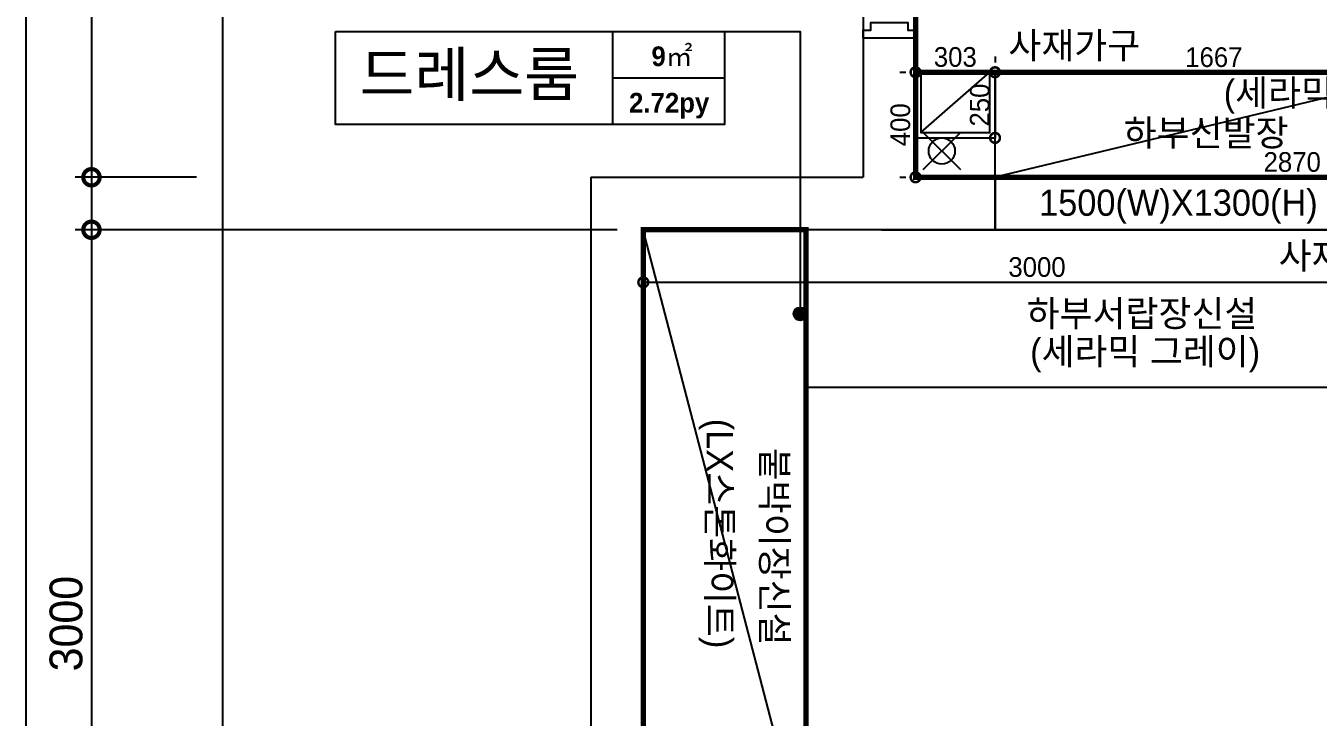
# Model space of a CAD drawing. Header units: inches. Extents: x -55157 to -7160, y -122257 to -52101.
# Drawn here: x -54657 to -49734, y -91608 to -88975 of the extents above; entities that cross this region are included whole.
import ezdxf
from ezdxf.enums import TextEntityAlignment as Align

# ---------------------------------------------------------------- set-up
doc = ezdxf.new("R2010")
doc.units = ezdxf.units.IN
doc.header["$LTSCALE"] = 50
doc.header["$MEASUREMENT"] = 0
doc.linetypes.add('HID', pattern=[2.5, 1.5, -1])
for name, color, linetype in [('0-ELC TEXT', 7, 'Continuous'), ('03-TEXT', 3, 'Continuous'), ('06-FUR', 6, 'Continuous'), ('07-DIM WAL', 5, 'Continuous'), ('3.기호.계단선', 30, 'Continuous'), ('FORM(YOURNAME)-1', 1, 'Continuous'), ('FORM(YOURNAME)-11', 1, 'Continuous'), ('도면층2', 2, 'Continuous'), ('도면층4', 4, 'Continuous')]:
    doc.layers.add(name, color=color, linetype=linetype)
doc.styles.add('YOURNAME', font='HY울릉도M.TTF')
doc.styles.add('넥슨고딕', font='NEXONLv1GothicBold.ttf')
doc.styles.add('스타일1', font='HY울릉도M.TTF')
doc.styles.add('코레일둥고', font='Korail_Round_Gothic_Medium.ttf')
doc.dimstyles.new('30', dxfattribs={"dimscale": 30, "dimtxt": 2.5, "dimasz": 2.5, "dimexe": 1.25, "dimexo": 2, "dimtad": 1, "dimdec": 0, "dimtxsty": '스타일1', "dimblk": 'DOTSMALL', "dimcen": 2.5, "dimclrd": 1, "dimclre": 1, "dimclrt": 2, "dimadec": 0, "dimazin": 0, "dimtfac": 1, "dimtix": 1, "dimtmove": 0, "dimatfit": 3, "dimldrblk": 'DOTSMALL', "dimfxl": 1.25, "dimarcsym": 0})
doc.dimstyles.new('50', dxfattribs={"dimscale": 50, "dimtxt": 2.5, "dimasz": 2.5, "dimexe": 1.25, "dimexo": 2, "dimtad": 1, "dimtxsty": '스타일1', "dimblk": 'DOTSMALL', "dimcen": 2.5, "dimclrd": 1, "dimclre": 1, "dimclrt": 2, "dimadec": 0, "dimazin": 0, "dimtfac": 1, "dimtix": 1, "dimtmove": 0, "dimatfit": 3, "dimldrblk": 'DOTSMALL', "dimfxl": 1.25, "dimarcsym": 0})

# ---------------------------------------------------------------- blocks, each defined once
blk = doc.blocks.new('FORM-ELEVATION')
at = {"layer": 'Defpoints', "color": 158}
for points in [[(-10309, -21692), (71691, -21692), (71691, 35708), (-10309, 35708)], [(-8309, 33708), (61071, 33708), (61071, -19692), (-8309, -19692)]]:
    blk.add_lwpolyline(points, close=True, dxfattribs=at)
at = {"layer": 'FORM(YOURNAME)-11', "color": 250}
blk.add_lwpolyline([(-11309, -22692), (72691, -22692), (72691, 36708), (-11309, 36708)], close=True, dxfattribs=at)
at = {"layer": 'FORM(YOURNAME)-11', "color": 3, "style": 'YOURNAME'}
for tag, height, p in [('1', 450, (71041, -1219)), ('2', 450, (71041, -1863)), ('3', 450, (71041, -3150)), ('4', 450, (71041, -5081)), ('5', 515, (71041, -7398)), ('6', 515, (71041, -9650)), ('7', 515, (71041, -11903)), ('8', 515, (71041, -14155)), ('9', 515, (71041, -16408)), ('10', 515, (66791, -18596)), ('11', 515, (71041, -18660)), ('12', 515, (66791, -20848)), ('13', 515, (71041, -20848))]:
    blk.add_attdef(tag, text='', height=height, dxfattribs=at).set_placement(p, align=Align.MIDDLE_RIGHT)
blk = doc.blocks.new('vudauseh')
for p, q in [((-51238.4, -55274.5), (-51097, -55416)), ((-51238.4, -55416), (-51097, -55274.5))]:
    blk.add_line(p, q)
blk.add_circle((-51167.7, -55345.2), 50)
at = {"layer": '도면층2'}
for p, q in [((-51267.7, -54915.2), (-51467.7, -54915.2)), ((-51467.7, -54915.2), (-51467.7, -55445.2)), ((-51267.7, -54915.2), (-51267.7, -55445.2)), ((-52505, -55445.2), (-51467.7, -55445.2)), ((-52505, -55445.2), (-52505, -58645.2)), ((-51267.7, -55445.2), (-50965, -55445.2)), ((-50965, -55645.2), (-50965, -55445.2)), ((-50965, -55645.2), (-52305, -55645.2)), ((-52305, -55645.2), (-52305, -58645.2)), ((-51397.7, -55645.2), (-50965, -55645.2))]:
    blk.add_line(p, q, dxfattribs=at)
at = {"layer": '도면층4'}
for p, q in [((-51467.7, -53815.2), (-51467.7, -54915.2)), ((-51267.7, -54915.2), (-51267.7, -53815.2)), ((-49505, -55445.2), (-50965, -55445.2)), ((-50965, -55445.2), (-50965, -55645.2)), ((-50965, -55645.2), (-49505, -55645.2))]:
    blk.add_line(p, q, dxfattribs=at)
blk.add_lwpolyline([(-51467.7, -54915.2), (-51467.7, -54885.2), (-51437.7, -54885.2), (-51437.7, -54855.2), (-51297.7, -54855.2), (-51297.7, -54885.2), (-51267.7, -54885.2), (-51267.7, -54915.2), (-51467.7, -54915.2)], dxfattribs=at)
at = {"layer": '0-ELC TEXT', "style": '코레일둥고'}
blk.add_text('1500(W)X1300(H)', height=100, dxfattribs=at).set_placement((-50797, -55592))
blk = doc.blocks.new('_DOTSMALL')
at = {"color": 0, "linetype": 'ByBlock', "const_width": 0.5}
blk.add_lwpolyline([(-0.0625, 0, 1), (0.0625, 0, 1)], format="xyb", close=True, dxfattribs=at)
blk = doc.blocks.new('*D186')
at = {"layer": '07-DIM WAL', "color": 1, "lineweight": -2, "transparency": 16777216}
for p, q in [((-52305, -89811.4), (-52305, -89988.9)), ((-49305, -89811.4), (-49305, -89988.9)), ((-52305, -89951.4), (-49305, -89951.4))]:
    blk.add_line(p, q, dxfattribs=at)
at = {"layer": 'Defpoints', "color": 0, "transparency": 16777216}
for p in [(-52305, -89751.4), (-49305, -89751.4), (-49305, -89951.4)]:
    blk.add_point(p, dxfattribs=at)
at = {"layer": '07-DIM WAL', "color": 1, "lineweight": -2, "transparency": 16777216, "xscale": 75, "yscale": 75, "zscale": 75, "rotation": 180}
blk.add_blockref('_DOTSMALL', (-52305, -89951.4), dxfattribs=at)
at = {"layer": '07-DIM WAL', "color": 1, "lineweight": -2, "transparency": 16777216, "xscale": 75, "yscale": 75, "zscale": 75}
blk.add_blockref('_DOTSMALL', (-49305, -89951.4), dxfattribs=at)
at = {"layer": '07-DIM WAL', "color": 2, "transparency": 16777216, "insert": (-50805, -89893.7), "char_height": 75, "attachment_point": 5, "style": '스타일1'}
blk.add_mtext('3000', dxfattribs=at)
blk = doc.blocks.new('*D187')
at = {"layer": '07-DIM WAL', "color": 1, "lineweight": -2, "transparency": 16777216}
for p, q in [((-52405, -89751.4), (-54470, -89751.4)), ((-54407.5, -89751.4), (-54407.5, -92751.4)), ((-52405, -92751.4), (-54470, -92751.4))]:
    blk.add_line(p, q, dxfattribs=at)
at = {"layer": 'Defpoints', "color": 0, "transparency": 16777216}
for p in [(-52305, -89751.4), (-54407.5, -92751.4), (-52305, -92751.4)]:
    blk.add_point(p, dxfattribs=at)
at = {"layer": '07-DIM WAL', "color": 1, "lineweight": -2, "transparency": 16777216, "xscale": 125, "yscale": 125, "zscale": 125}
for p, rotation in [((-54407.5, -89751.4), 90), ((-54407.5, -92751.4), 270)]:
    blk.add_blockref('_DOTSMALL', p, dxfattribs=dict(at, rotation=rotation))
at = {"layer": '07-DIM WAL', "color": 2, "transparency": 16777216, "insert": (-54503.7, -91251.4), "char_height": 125, "attachment_point": 5, "rotation": 90, "style": '스타일1'}
blk.add_mtext('3000', dxfattribs=at)
blk = doc.blocks.new('*D188')
at = {"layer": '07-DIM WAL', "color": 1, "lineweight": -2, "transparency": 16777216}
for p, q in [((-54007.5, -87921.4), (-54470, -87921.4)), ((-54407.5, -87921.4), (-54407.5, -89551.4)), ((-54007.5, -89551.4), (-54470, -89551.4))]:
    blk.add_line(p, q, dxfattribs=at)
at = {"layer": 'Defpoints', "color": 0, "transparency": 16777216}
for p in [(-53907.5, -87921.4), (-54407.5, -89551.4), (-53907.5, -89551.4)]:
    blk.add_point(p, dxfattribs=at)
at = {"layer": '07-DIM WAL', "color": 1, "lineweight": -2, "transparency": 16777216, "xscale": 125, "yscale": 125, "zscale": 125}
for p, rotation in [((-54407.5, -87921.4), 90), ((-54407.5, -89551.4), 270)]:
    blk.add_blockref('_DOTSMALL', p, dxfattribs=dict(at, rotation=rotation))
at = {"layer": '07-DIM WAL', "color": 2, "transparency": 16777216, "insert": (-54503.8, -88736.4), "char_height": 125, "attachment_point": 5, "rotation": 90, "style": '스타일1'}
blk.add_mtext('1630', dxfattribs=at)
blk = doc.blocks.new('*D239')
at = {"layer": '07-DIM WAL', "color": 1, "lineweight": -2, "transparency": 16777216}
for p, q in [((-51327.7, -89151.4), (-51305.2, -89151.4)), ((-51267.7, -89551.4), (-51267.7, -89151.4)), ((-51327.7, -89551.4), (-51305.2, -89551.4))]:
    blk.add_line(p, q, dxfattribs=at)
at = {"layer": 'Defpoints', "color": 0, "transparency": 16777216}
for p in [(-51267.7, -89151.4), (-51267.7, -89151.4), (-51267.7, -89551.4)]:
    blk.add_point(p, dxfattribs=at)
at = {"layer": '07-DIM WAL', "color": 1, "lineweight": -2, "transparency": 16777216, "xscale": 75, "yscale": 75, "zscale": 75}
for p, rotation in [((-51267.7, -89151.4), 90), ((-51267.7, -89551.4), 270)]:
    blk.add_blockref('_DOTSMALL', p, dxfattribs=dict(at, rotation=rotation))
at = {"layer": '07-DIM WAL', "color": 2, "transparency": 16777216, "insert": (-51325.4, -89351.4), "char_height": 75, "attachment_point": 5, "rotation": 90, "style": '스타일1'}
blk.add_mtext('400', dxfattribs=at)
blk = doc.blocks.new('*D240')
at = {"layer": '07-DIM WAL', "color": 1, "lineweight": -2, "transparency": 16777216}
for p, q in [((-51267.7, -89491.4), (-51267.7, -89513.9)), ((-48397.7, -89491.4), (-48397.7, -89513.9)), ((-51267.7, -89551.4), (-48397.7, -89551.4))]:
    blk.add_line(p, q, dxfattribs=at)
at = {"layer": 'Defpoints', "color": 0, "transparency": 16777216}
for p in [(-51267.7, -89551.4), (-48397.7, -89551.4), (-48397.7, -89551.4)]:
    blk.add_point(p, dxfattribs=at)
at = {"layer": '07-DIM WAL', "color": 1, "lineweight": -2, "transparency": 16777216, "xscale": 75, "yscale": 75, "zscale": 75, "rotation": 180}
blk.add_blockref('_DOTSMALL', (-51267.7, -89551.4), dxfattribs=at)
at = {"layer": '07-DIM WAL', "color": 1, "lineweight": -2, "transparency": 16777216, "xscale": 75, "yscale": 75, "zscale": 75}
blk.add_blockref('_DOTSMALL', (-48397.7, -89551.4), dxfattribs=at)
at = {"layer": '07-DIM WAL', "color": 2, "transparency": 16777216, "insert": (-49832.7, -89493.7), "char_height": 75, "attachment_point": 5, "style": '스타일1'}
blk.add_mtext('2870', dxfattribs=at)
blk = doc.blocks.new('*D242')
at = {"layer": '07-DIM WAL', "color": 1, "lineweight": -2, "transparency": 16777216}
for p, q in [((-51025, -89151.4), (-51002.5, -89151.4)), ((-50965, -89151.4), (-50965, -89401.4)), ((-51025, -89401.4), (-51002.5, -89401.4))]:
    blk.add_line(p, q, dxfattribs=at)
at = {"layer": 'Defpoints', "color": 0, "transparency": 16777216}
for p in [(-50965, -89151.4), (-50965, -89401.4), (-50965, -89401.4)]:
    blk.add_point(p, dxfattribs=at)
at = {"layer": '07-DIM WAL', "color": 1, "lineweight": -2, "transparency": 16777216, "xscale": 75, "yscale": 75, "zscale": 75}
for p, rotation in [((-50965, -89151.4), 90), ((-50965, -89401.4), 270)]:
    blk.add_blockref('_DOTSMALL', p, dxfattribs=dict(at, rotation=rotation))
at = {"layer": '07-DIM WAL', "color": 2, "transparency": 16777216, "insert": (-51022.7, -89276.4), "char_height": 75, "attachment_point": 5, "rotation": 90, "style": '스타일1'}
blk.add_mtext('250', dxfattribs=at)
blk = doc.blocks.new('*D243')
at = {"layer": '07-DIM WAL', "color": 1, "lineweight": -2, "transparency": 16777216}
for p, q in [((-51267.7, -89091.4), (-51267.7, -89113.9)), ((-50965, -89091.4), (-50965, -89113.9)), ((-50965, -89151.4), (-51267.7, -89151.4))]:
    blk.add_line(p, q, dxfattribs=at)
at = {"layer": 'Defpoints', "color": 0, "transparency": 16777216}
for p in [(-51267.7, -89151.4), (-51267.7, -89151.4), (-50965, -89151.4)]:
    blk.add_point(p, dxfattribs=at)
at = {"layer": '07-DIM WAL', "color": 1, "lineweight": -2, "transparency": 16777216, "xscale": 75, "yscale": 75, "zscale": 75, "rotation": 180}
blk.add_blockref('_DOTSMALL', (-51267.7, -89151.4), dxfattribs=at)
at = {"layer": '07-DIM WAL', "color": 1, "lineweight": -2, "transparency": 16777216, "xscale": 75, "yscale": 75, "zscale": 75}
blk.add_blockref('_DOTSMALL', (-50965, -89151.4), dxfattribs=at)
at = {"layer": '07-DIM WAL', "color": 2, "transparency": 16777216, "insert": (-51116.3, -89093.7), "char_height": 75, "attachment_point": 5, "style": '스타일1'}
blk.add_mtext('303', dxfattribs=at)
blk = doc.blocks.new('*D244')
at = {"layer": '07-DIM WAL', "color": 1, "lineweight": -2, "transparency": 16777216}
for p, q in [((-50965, -89091.4), (-50965, -89113.9)), ((-49297.7, -89091.4), (-49297.7, -89113.9)), ((-50965, -89151.4), (-49297.7, -89151.4))]:
    blk.add_line(p, q, dxfattribs=at)
at = {"layer": 'Defpoints', "color": 0, "transparency": 16777216}
for p in [(-50965, -89151.4), (-49297.7, -89151.4), (-49297.7, -89151.4)]:
    blk.add_point(p, dxfattribs=at)
at = {"layer": '07-DIM WAL', "color": 1, "lineweight": -2, "transparency": 16777216, "xscale": 75, "yscale": 75, "zscale": 75, "rotation": 180}
blk.add_blockref('_DOTSMALL', (-50965, -89151.4), dxfattribs=at)
at = {"layer": '07-DIM WAL', "color": 1, "lineweight": -2, "transparency": 16777216, "xscale": 75, "yscale": 75, "zscale": 75}
blk.add_blockref('_DOTSMALL', (-49297.7, -89151.4), dxfattribs=at)
at = {"layer": '07-DIM WAL', "color": 2, "transparency": 16777216, "insert": (-50131.3, -89094.4), "char_height": 75, "attachment_point": 5, "style": '스타일1'}
blk.add_mtext('1667', dxfattribs=at)

msp = doc.modelspace()

# ---------------------------------------------------------------- hatches: boundary and pattern name
at = {"layer": '0-ELC TEXT'}
h = msp.add_hatch(color=256, dxfattribs=at)
h.dxf.hatch_style = 1
edge = h.paths.add_edge_path()
edge.add_arc((-51707.281, -90071.86), 25, 90, 450)
h = msp.add_hatch(color=256, dxfattribs=at)
h.dxf.hatch_style = 1
edge = h.paths.add_edge_path()
edge.add_arc((-51707.281, -90071.86), 25, 90, 450)

# ---------------------------------------------------------------- linework, layer by layer
for p, q in [((-52420.751, -89350.046), (-52420.751, -88996.287)), ((-52420.751, -89173.166), (-51996.059, -89173.166))]:
    msp.add_line(p, q, dxfattribs=at)
msp.add_lwpolyline([(-53477.954, -88996.287), (-51996.059, -88996.287), (-51996.059, -89350.046), (-53477.954, -89350.046)], close=True, dxfattribs=at)
msp.add_lwpolyline([(-51996.059, -88996.287), (-51707.281, -88996.287), (-51707.281, -90071.86)], dxfattribs=at)
msp.add_circle((-51707.281, -90071.86), 25, dxfattribs=at)
msp.add_circle((-51707.281, -90071.86), 25, dxfattribs=at)
at = {"layer": '06-FUR'}
for p, q in [((-51247.686, -89381.45), (-50984.967, -89151.45)), ((-50964.967, -89551.45), (-50964.967, -89151.45)), ((-49297.686, -89151.45), (-50964.967, -89551.45)), ((-51684.967, -92131.45), (-52304.967, -89751.45))]:
    msp.add_line(p, q, dxfattribs=at)
for points in [[(-51267.686, -89551.45), (-51267.686, -89151.45), (-48497.686, -89151.45), (-48497.686, -89551.45), (-51267.686, -89551.45)], [(-51267.686, -89151.45), (-51267.686, -89401.45), (-50964.967, -89401.45), (-50964.967, -89151.45)], [(-51247.686, -89151.45), (-51247.686, -89381.45), (-50984.967, -89381.45), (-50984.967, -89151.45)]]:
    msp.add_lwpolyline(points, dxfattribs=at)
for points in [[(-52304.967, -89751.45), (-52304.967, -92131.45), (-51684.967, -92131.45), (-51684.967, -89751.45)], [(-51684.967, -90351.45), (-49304.967, -90351.45), (-49304.967, -89751.45), (-51684.967, -89751.45)]]:
    msp.add_lwpolyline(points, close=True, dxfattribs=at)
at = {"layer": '3.기호.계단선', "linetype": 'HID', "const_width": 20}
msp.add_lwpolyline([(-50964.967, -89551.45), (-47197.686, -89551.45), (-47197.686, -87921.45), (-51267.686, -87921.45), (-51267.686, -89151.45)], dxfattribs=at)
at = {"layer": '3.기호.계단선', "color": 140, "linetype": 'HID', "const_width": 20}
msp.add_lwpolyline([(-48497.686, -89151.45), (-51267.686, -89151.45), (-51267.686, -89551.45), (-48497.686, -89551.45)], close=True, dxfattribs=at)
msp.add_lwpolyline([(-52304.967, -89751.45), (-51684.967, -89751.45), (-51684.967, -92131.45), (-50334.967, -92131.45), (-50334.967, -92751.45), (-52304.967, -92751.45), (-52304.967, -89751.45)], dxfattribs=at)

# ---------------------------------------------------------------- block references
msp.add_blockref('vudauseh', (0, -34106.209))
at = {"layer": 'FORM(YOURNAME)-1', "xscale": 0.2500000000000001, "yscale": 0.2500000000000001, "zscale": 0.2500000000000001}
msp.add_blockref('FORM-ELEVATION', (-51830.324, -95920.999), dxfattribs=at)

# ---------------------------------------------------------------- texts
at = {"layer": '0-ELC TEXT', "style": '코레일둥고'}
for s, p in [('(세라믹 그레이)', (-50093.621, -89279.684)), ('하부신발장', (-50474.587, -89431.909)), ('하부서랍장신설', (-50844.163, -90119.898))]:
    msp.add_text(s, height=100, dxfattribs=at).set_placement(p)
msp.add_text('붙박이장신설', height=100, rotation=270, dxfattribs=at).set_placement((-51855.081, -90581.485))
at = {"layer": '03-TEXT'}
for s, height, style, p in [('드레스룸', 166.6667, '코레일둥고', (-52967.821, -89242.587)), ('9㎡', 75, '넥슨고딕', (-52195.486, -89128.081)), ('2.72py', 75, '넥슨고딕', (-52206.437, -89304.96))]:
    msp.add_text(s, height=height, dxfattribs=dict(at, style=style)).set_placement(p, align=Align.CENTER)
at = {"layer": '3.기호.계단선', "color": 140, "linetype": 'HID', "style": '코레일둥고'}
for s, p in [('사재가구', (-50913.905, -89099.441)), ('사재가구', (-49884.298, -89900.584)), ('(세라믹 그레이)', (-50831.152, -90264.571))]:
    msp.add_text(s, height=100, dxfattribs=at).set_placement(p)
msp.add_text('(LX스톤화이트)', height=100, rotation=270, dxfattribs=at).set_placement((-52063.534, -90471.075))

# ---------------------------------------------------------------- dimensions: what is measured, and where the dimension line sits
at = {"layer": '07-DIM WAL'}
for base, p1, p2, dimstyle, picture, middle in [((-54407.467, -89551.45), (-53907.467, -87921.45), (-53907.467, -89551.45), '50', '*D188', (-54503.797, -88736.45)), ((-51267.686, -89151.45), (-51267.686, -89551.45), (-51267.686, -89151.45), '30', '*D239', (-51325.434, -89351.45)), ((-50964.967, -89401.45), (-50964.967, -89151.45), (-50964.967, -89401.45), '30', '*D242', (-51022.715, -89276.45)), ((-54407.467, -92751.45), (-52304.967, -89751.45), (-52304.967, -92751.45), '50', '*D187', (-54503.714, -91251.45))]:
    dim = msp.add_linear_dim(base=base, p1=p1, p2=p2, angle=90, dimstyle=dimstyle, dxfattribs=at)
    dim.commit()
    dim.dimension.update_dxf_attribs({"geometry": picture, "text_midpoint": middle})
for base, p1, p2, picture, middle in [((-51267.686, -89151.45), (-50964.967, -89151.45), (-51267.686, -89151.45), '*D243', (-51116.326, -89093.702)), ((-49297.686, -89151.45), (-50964.967, -89151.45), (-49297.686, -89151.45), '*D244', (-50131.326, -89094.401)), ((-48397.686, -89551.45), (-51267.686, -89551.45), (-48397.686, -89551.45), '*D240', (-49832.686, -89493.652))]:
    dim = msp.add_linear_dim(base=base, p1=p1, p2=p2, dimstyle='30', dxfattribs=at)
    dim.commit()
    dim.dimension.update_dxf_attribs({"geometry": picture, "text_midpoint": middle})
dim = msp.add_linear_dim(base=(-49304.967, -89951.45), p1=(-52304.967, -89751.45), p2=(-49304.967, -89751.45), dimstyle='30', override={"dimtfill": 0}, dxfattribs=at)
dim.commit()
dim.dimension.update_dxf_attribs({"geometry": '*D186', "text_midpoint": (-50804.967, -89893.702)})

doc.saveas('drawing.dxf')
